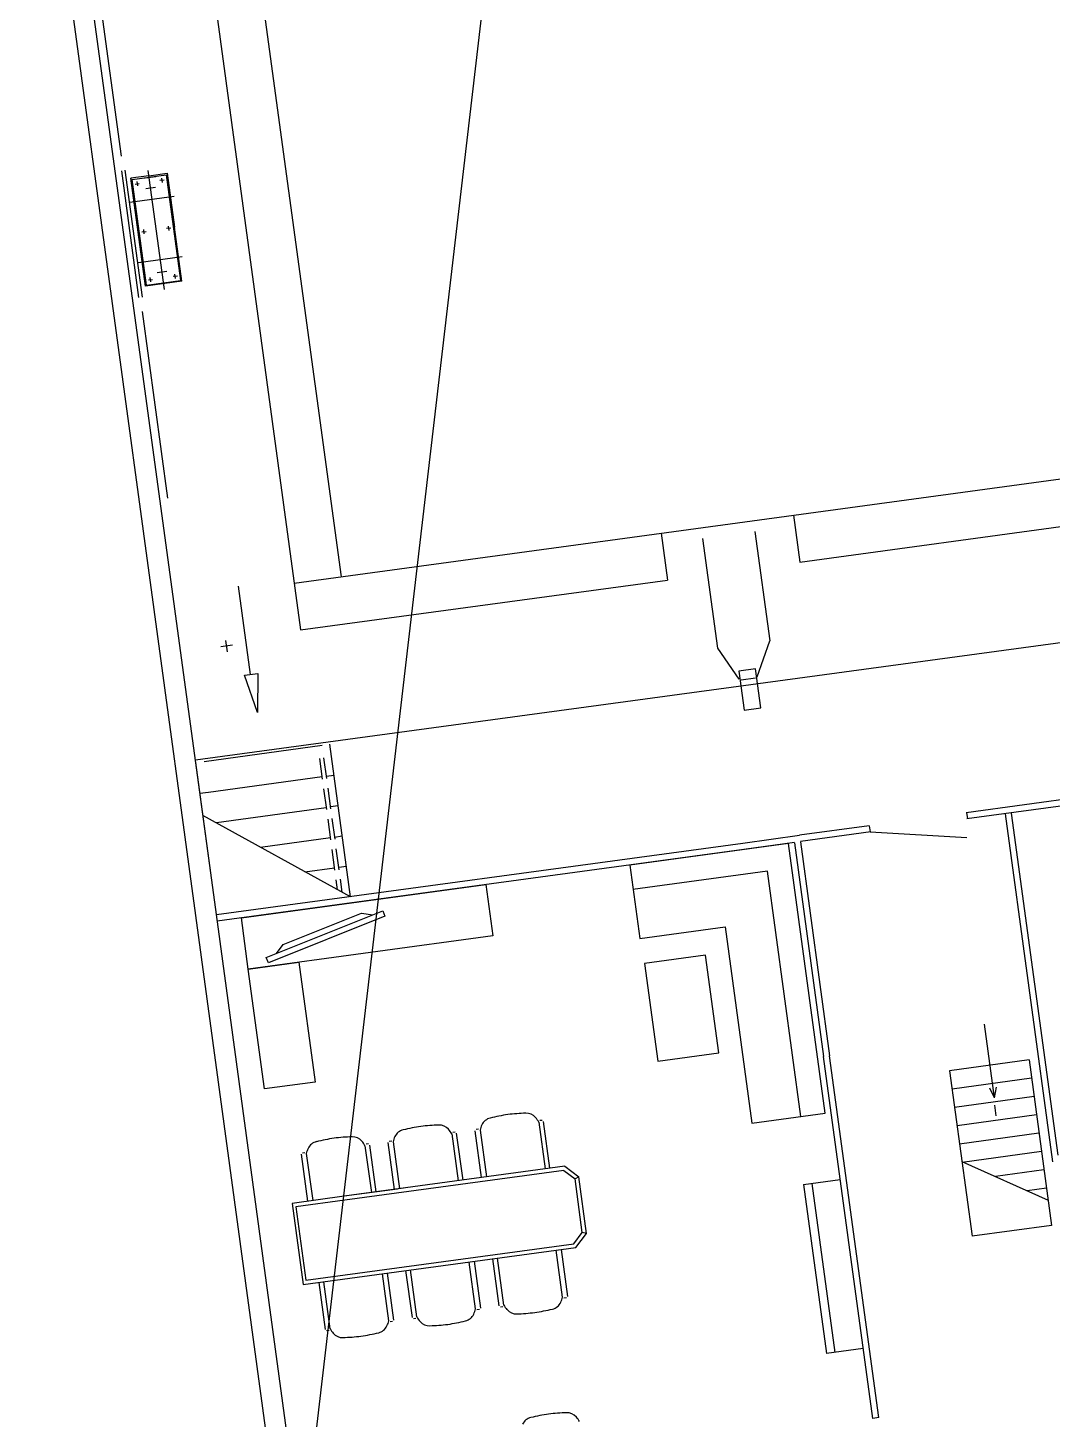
# Model space of a CAD drawing. Header units: metres. Extents: x 267365 to 277461, y 2088854 to 2108025.
# Drawn here: x 272953.48 to 272981.27, y 2094593.99 to 2094631.74 of the extents above; entities that cross this region are included whole.
import ezdxf

# ---------------------------------------------------------------- set-up
doc = ezdxf.new("R2010")
doc.units = ezdxf.units.M
for name, pattern in [('ACAD_ISO02W100', [15, 12, -3]), ('ACAD_ISO03W100', [30, 12, -18]), ('DASHEDX2', [38.1, 25.4, -12.7])]:
    doc.linetypes.add(name, pattern=pattern)
doc.layers.add('village', color=3, linetype='Continuous')

msp = doc.modelspace()

# ---------------------------------------------------------------- linework, layer by layer
at = {"color": 30}
for p, q in [((272958.042, 2094607.659), (272933.738, 2094786.427)), ((272958.042, 2094607.659), (272933.738, 2094786.427)), ((272958.042, 2094607.659), (272933.738, 2094786.427)), ((272958.599, 2094607.679), (272938.658, 2094754.36)), ((272958.599, 2094607.679), (272938.658, 2094754.36)), ((272958.599, 2094607.679), (272938.658, 2094754.36)), ((272956.021, 2094628.258), (272955.332, 2094633.325)), ((272956.021, 2094628.258), (272955.332, 2094633.325)), ((272956.021, 2094628.258), (272955.332, 2094633.325)), ((272956.498, 2094624.428), (272956.031, 2094627.868)), ((272956.498, 2094624.428), (272956.031, 2094627.868)), ((272956.498, 2094624.428), (272956.031, 2094627.868)), ((272956.592, 2094624.439), (272956.124, 2094627.883)), ((272956.592, 2094624.439), (272956.124, 2094627.883)), ((272956.592, 2094624.439), (272956.124, 2094627.883)), ((272956.771, 2094627.73), (272956.279, 2094627.663)), ((272956.771, 2094627.73), (272956.279, 2094627.663)), ((272956.771, 2094627.73), (272956.279, 2094627.663)), ((272956.314, 2094627.627), (272957.238, 2094627.752)), ((272956.314, 2094627.627), (272957.238, 2094627.752)), ((272956.314, 2094627.627), (272957.238, 2094627.752)), ((272956.771, 2094627.73), (272957.263, 2094627.797)), ((272956.771, 2094627.73), (272957.263, 2094627.797)), ((272956.771, 2094627.73), (272957.263, 2094627.797)), ((272957.238, 2094627.752), (272957.627, 2094624.891)), ((272957.238, 2094627.752), (272957.627, 2094624.891)), ((272957.238, 2094627.752), (272957.627, 2094624.891)), ((272957.263, 2094627.797), (272957.462, 2094626.333)), ((272957.263, 2094627.797), (272957.462, 2094626.333)), ((272957.263, 2094627.797), (272957.462, 2094626.333)), ((272956.279, 2094627.663), (272956.478, 2094626.199)), ((272956.279, 2094627.663), (272956.478, 2094626.199)), ((272956.279, 2094627.663), (272956.478, 2094626.199)), ((272956.703, 2094624.765), (272956.314, 2094627.627)), ((272956.703, 2094624.765), (272956.314, 2094627.627)), ((272956.703, 2094624.765), (272956.314, 2094627.627)), ((272956.599, 2094627.665), (272956.954, 2094627.714)), ((272956.599, 2094627.665), (272956.954, 2094627.714)), ((272956.599, 2094627.665), (272956.954, 2094627.714)), ((272956.683, 2094627.383), (272956.95, 2094627.419)), ((272956.683, 2094627.383), (272956.95, 2094627.419)), ((272956.683, 2094627.383), (272956.95, 2094627.419)), ((272957.661, 2094624.869), (272957.462, 2094626.333)), ((272957.661, 2094624.869), (272957.462, 2094626.333)), ((272957.661, 2094624.869), (272957.462, 2094626.333)), ((272956.677, 2094624.735), (272956.478, 2094626.199)), ((272956.677, 2094624.735), (272956.478, 2094626.199)), ((272956.677, 2094624.735), (272956.478, 2094626.199)), ((272956.992, 2094625.109), (272957.258, 2094625.145)), ((272956.992, 2094625.109), (272957.258, 2094625.145)), ((272956.992, 2094625.109), (272957.258, 2094625.145)), ((272957.661, 2094624.869), (272956.677, 2094624.735)), ((272957.661, 2094624.869), (272956.677, 2094624.735)), ((272957.661, 2094624.869), (272956.677, 2094624.735)), ((272956.703, 2094624.765), (272957.627, 2094624.891)), ((272956.703, 2094624.765), (272957.627, 2094624.891)), ((272956.703, 2094624.765), (272957.627, 2094624.891)), ((272957.282, 2094618.983), (272956.593, 2094624.05)), ((272957.282, 2094618.983), (272956.593, 2094624.05)), ((272957.282, 2094618.983), (272956.593, 2094624.05)), ((272974.258, 2094618.519), (272974.431, 2094617.246)), ((272974.258, 2094618.519), (272974.431, 2094617.246)), ((272974.258, 2094618.519), (272974.431, 2094617.246)), ((272970.664, 2094618.03), (272970.837, 2094616.757)), ((272970.664, 2094618.03), (272970.837, 2094616.757)), ((272970.664, 2094618.03), (272970.837, 2094616.757)), ((272973.206, 2094618.08), (272973.61, 2094615.105)), ((272973.206, 2094618.08), (272973.61, 2094615.105)), ((272973.206, 2094618.08), (272973.61, 2094615.105)), ((272972.199, 2094614.913), (272971.795, 2094617.888)), ((272972.199, 2094614.913), (272971.795, 2094617.888)), ((272972.199, 2094614.913), (272971.795, 2094617.888)), ((272959.188, 2094616.59), (272959.514, 2094614.195)), ((272959.188, 2094616.59), (272959.514, 2094614.195)), ((272959.188, 2094616.59), (272959.514, 2094614.195)), ((272959.039, 2094614.987), (272958.723, 2094614.944)), ((272959.039, 2094614.987), (272958.723, 2094614.944)), ((272959.039, 2094614.987), (272958.723, 2094614.944)), ((272958.901, 2094614.806), (272958.858, 2094615.122)), ((272958.901, 2094614.806), (272958.858, 2094615.122)), ((272958.901, 2094614.806), (272958.858, 2094615.122)), ((272972.786, 2094614.068), (272972.199, 2094614.913)), ((272972.786, 2094614.068), (272972.199, 2094614.913)), ((272972.786, 2094614.068), (272972.199, 2094614.913)), ((272973.271, 2094614.134), (272973.61, 2094615.105)), ((272973.271, 2094614.134), (272973.61, 2094615.105)), ((272973.271, 2094614.134), (272973.61, 2094615.105)), ((272959.358, 2094614.173), (272959.725, 2094614.223)), ((272959.358, 2094614.173), (272959.725, 2094614.223)), ((272959.713, 2094613.168), (272959.358, 2094614.173)), ((272959.713, 2094613.168), (272959.358, 2094614.173)), ((272959.725, 2094614.223), (272959.713, 2094613.168)), ((272959.725, 2094614.223), (272959.713, 2094613.168)), ((272973.226, 2094614.347), (272972.772, 2094614.285)), ((272973.226, 2094614.347), (272972.772, 2094614.285)), ((272973.226, 2094614.347), (272972.772, 2094614.285)), ((272972.772, 2094614.285), (272972.915, 2094613.23)), ((272972.772, 2094614.285), (272972.915, 2094613.23)), ((272972.772, 2094614.285), (272972.915, 2094613.23)), ((272973.37, 2094613.292), (272973.226, 2094614.347)), ((272973.37, 2094613.292), (272973.226, 2094614.347)), ((272973.37, 2094613.292), (272973.226, 2094614.347)), ((272973.226, 2094614.097), (272972.839, 2094614.044)), ((272973.226, 2094614.097), (272972.839, 2094614.044)), ((272973.226, 2094614.097), (272972.839, 2094614.044)), ((272972.915, 2094613.23), (272973.37, 2094613.292)), ((272972.915, 2094613.23), (272973.37, 2094613.292)), ((272972.915, 2094613.23), (272973.37, 2094613.292)), ((272958.268, 2094611.838), (272961.471, 2094612.273)), ((272958.268, 2094611.838), (272961.471, 2094612.273)), ((272958.268, 2094611.838), (272961.471, 2094612.273)), ((272962.238, 2094608.16), (272961.677, 2094612.301)), ((272962.238, 2094608.16), (272961.677, 2094612.301)), ((272962.238, 2094608.16), (272961.677, 2094612.301)), ((272993.117, 2094612.367), (272978.945, 2094610.444)), ((272993.117, 2094612.367), (272978.945, 2094610.444)), ((272993.117, 2094612.367), (272978.945, 2094610.444)), ((272958.599, 2094607.682), (272958.038, 2094611.806)), ((272958.599, 2094607.682), (272958.038, 2094611.806)), ((272958.599, 2094607.682), (272958.038, 2094611.806)), ((272989.658, 2094611.733), (272978.957, 2094610.278)), ((272989.658, 2094611.733), (272978.957, 2094610.278)), ((272989.658, 2094611.733), (272978.957, 2094610.278)), ((272958.382, 2094611.003), (272961.471, 2094611.423)), ((272958.382, 2094611.003), (272961.471, 2094611.423)), ((272958.382, 2094611.003), (272961.471, 2094611.423)), ((272961.584, 2094611.438), (272961.789, 2094611.466)), ((272961.584, 2094611.438), (272961.789, 2094611.466)), ((272961.584, 2094611.438), (272961.789, 2094611.466)), ((272958.151, 2094610.972), (272958.382, 2094611.003)), ((272958.151, 2094610.972), (272958.382, 2094611.003)), ((272958.151, 2094610.972), (272958.382, 2094611.003)), ((272962.238, 2094608.16), (272958.233, 2094610.372)), ((272962.238, 2094608.16), (272958.233, 2094610.372)), ((272962.238, 2094608.16), (272958.233, 2094610.372)), ((272958.607, 2094610.183), (272961.582, 2094610.588)), ((272958.607, 2094610.183), (272961.582, 2094610.588)), ((272958.607, 2094610.183), (272961.582, 2094610.588)), ((272961.697, 2094610.609), (272961.902, 2094610.637)), ((272961.697, 2094610.609), (272961.902, 2094610.637)), ((272961.697, 2094610.609), (272961.902, 2094610.637)), ((272978.986, 2094610.282), (272978.963, 2094610.447)), ((272978.986, 2094610.282), (272978.963, 2094610.447)), ((272978.986, 2094610.282), (272978.963, 2094610.447)), ((272981.291, 2094600.966), (272980.008, 2094610.41)), ((272981.291, 2094600.966), (272980.008, 2094610.41)), ((272981.291, 2094600.966), (272980.008, 2094610.41)), ((272981.435, 2094601.155), (272980.173, 2094610.432)), ((272981.435, 2094601.155), (272980.173, 2094610.432)), ((272981.435, 2094601.155), (272980.173, 2094610.432)), ((272976.311, 2094610.087), (272974.422, 2094609.831)), ((272976.311, 2094610.087), (272974.422, 2094609.831)), ((272976.311, 2094610.087), (272974.422, 2094609.831)), ((272976.311, 2094610.087), (272976.333, 2094609.921)), ((272976.311, 2094610.087), (272976.333, 2094609.921)), ((272976.311, 2094610.087), (272976.333, 2094609.921)), ((272958.599, 2094607.679), (272972.886, 2094609.622)), ((272958.599, 2094607.679), (272972.886, 2094609.622)), ((272958.599, 2094607.679), (272972.886, 2094609.622)), ((272959.792, 2094609.511), (272961.695, 2094609.77)), ((272959.792, 2094609.511), (272961.695, 2094609.77)), ((272959.792, 2094609.511), (272961.695, 2094609.77)), ((272961.808, 2094609.785), (272962.014, 2094609.813)), ((272961.808, 2094609.785), (272962.014, 2094609.813)), ((272961.808, 2094609.785), (272962.014, 2094609.813)), ((272974.122, 2094609.61), (272969.812, 2094609.024)), ((272974.122, 2094609.61), (272969.812, 2094609.024)), ((272974.122, 2094609.61), (272969.812, 2094609.024)), ((272972.886, 2094609.622), (272974.422, 2094609.831)), ((272972.886, 2094609.622), (272974.422, 2094609.831)), ((272972.886, 2094609.622), (272974.422, 2094609.831)), ((272972.908, 2094609.456), (272974.279, 2094609.642)), ((272972.908, 2094609.456), (272974.279, 2094609.642)), ((272972.908, 2094609.456), (272974.279, 2094609.642)), ((272975.117, 2094602.29), (272974.122, 2094609.61)), ((272975.117, 2094602.29), (272974.122, 2094609.61)), ((272975.117, 2094602.29), (272974.122, 2094609.61)), ((272974.28, 2094609.631), (272975.069, 2094603.827)), ((272974.28, 2094609.631), (272975.069, 2094603.827)), ((272974.28, 2094609.631), (272975.069, 2094603.827)), ((272976.358, 2094609.925), (272974.445, 2094609.665)), ((272976.358, 2094609.925), (272974.445, 2094609.665)), ((272976.358, 2094609.925), (272974.445, 2094609.665)), ((272974.446, 2094609.654), (272975.235, 2094603.849)), ((272974.446, 2094609.654), (272975.235, 2094603.849)), ((272974.446, 2094609.654), (272975.235, 2094603.849)), ((272976.333, 2094609.926), (272978.956, 2094609.776)), ((272976.333, 2094609.926), (272978.956, 2094609.776)), ((272976.333, 2094609.926), (272978.956, 2094609.776)), ((272958.622, 2094607.514), (272972.908, 2094609.456)), ((272958.622, 2094607.514), (272972.908, 2094609.456)), ((272958.622, 2094607.514), (272972.908, 2094609.456)), ((272961.003, 2094608.842), (272961.807, 2094608.951)), ((272961.003, 2094608.842), (272961.807, 2094608.951)), ((272961.003, 2094608.842), (272961.807, 2094608.951)), ((272961.919, 2094608.967), (272962.125, 2094608.995)), ((272961.919, 2094608.967), (272962.125, 2094608.995)), ((272961.919, 2094608.967), (272962.125, 2094608.995)), ((272969.812, 2094609.024), (272970.083, 2094607.034)), ((272969.812, 2094609.024), (272970.083, 2094607.034)), ((272969.812, 2094609.024), (272970.083, 2094607.034)), ((272973.549, 2094608.856), (272969.902, 2094608.361)), ((272973.549, 2094608.856), (272969.902, 2094608.361)), ((272974.454, 2094602.2), (272973.549, 2094608.856)), ((272974.454, 2094602.2), (272973.549, 2094608.856)), ((272959.277, 2094607.591), (272965.907, 2094608.493)), ((272959.277, 2094607.591), (272965.907, 2094608.493)), ((272965.907, 2094608.493), (272966.097, 2094607.1)), ((272965.907, 2094608.493), (272966.097, 2094607.1)), ((272962.535, 2094574.606), (272958.042, 2094607.659)), ((272962.535, 2094574.606), (272958.042, 2094607.659)), ((272962.535, 2094574.606), (272958.042, 2094607.659)), ((272963.085, 2094574.681), (272958.599, 2094607.679)), ((272963.085, 2094574.681), (272958.599, 2094607.679)), ((272963.085, 2094574.681), (272958.599, 2094607.679)), ((272959.466, 2094606.199), (272959.277, 2094607.591)), ((272959.466, 2094606.199), (272959.277, 2094607.591)), ((272970.083, 2094607.034), (272972.403, 2094607.35)), ((272970.083, 2094607.034), (272972.403, 2094607.35)), ((272970.083, 2094607.034), (272972.403, 2094607.35)), ((272972.403, 2094607.35), (272973.128, 2094602.02)), ((272972.403, 2094607.35), (272973.128, 2094602.02)), ((272972.403, 2094607.35), (272973.128, 2094602.02)), ((272966.097, 2094607.1), (272959.466, 2094606.199)), ((272966.097, 2094607.1), (272959.466, 2094606.199)), ((272971.872, 2094606.579), (272970.214, 2094606.354)), ((272971.872, 2094606.579), (272970.214, 2094606.354)), ((272972.233, 2094603.927), (272971.872, 2094606.579)), ((272972.233, 2094603.927), (272971.872, 2094606.579)), ((272959.466, 2094606.199), (272960.838, 2094606.385)), ((272959.466, 2094606.199), (272960.838, 2094606.385)), ((272959.908, 2094602.95), (272959.466, 2094606.199)), ((272959.908, 2094602.95), (272959.466, 2094606.199)), ((272960.838, 2094606.385), (272961.28, 2094603.136)), ((272960.838, 2094606.385), (272961.28, 2094603.136)), ((272970.214, 2094606.354), (272970.575, 2094603.701)), ((272970.214, 2094606.354), (272970.575, 2094603.701)), ((272979.71, 2094602.705), (272979.438, 2094604.706)), ((272979.71, 2094602.705), (272979.438, 2094604.706)), ((272979.71, 2094602.705), (272979.438, 2094604.706)), ((272970.575, 2094603.701), (272972.233, 2094603.927)), ((272970.575, 2094603.701), (272972.233, 2094603.927)), ((272976.405, 2094594.005), (272975.069, 2094603.827)), ((272976.405, 2094594.005), (272975.069, 2094603.827)), ((272976.405, 2094594.005), (272975.069, 2094603.827)), ((272976.571, 2094594.027), (272975.235, 2094603.849)), ((272976.571, 2094594.027), (272975.235, 2094603.849)), ((272976.571, 2094594.027), (272975.235, 2094603.849)), ((272980.646, 2094603.736), (272978.491, 2094603.443)), ((272980.646, 2094603.736), (272978.491, 2094603.443)), ((272980.646, 2094603.736), (272978.491, 2094603.443)), ((272980.646, 2094603.736), (272981.256, 2094599.246)), ((272980.646, 2094603.736), (272981.256, 2094599.246)), ((272980.646, 2094603.736), (272981.256, 2094599.246)), ((272978.491, 2094603.443), (272979.101, 2094598.953)), ((272978.491, 2094603.443), (272979.101, 2094598.953)), ((272978.491, 2094603.443), (272979.101, 2094598.953)), ((272980.713, 2094603.238), (272978.558, 2094602.945)), ((272980.713, 2094603.238), (272978.558, 2094602.945)), ((272980.713, 2094603.238), (272978.558, 2094602.945)), ((272961.28, 2094603.136), (272959.908, 2094602.95)), ((272961.28, 2094603.136), (272959.908, 2094602.95)), ((272979.71, 2094602.705), (272979.585, 2094602.971)), ((272979.71, 2094602.705), (272979.585, 2094602.971)), ((272979.71, 2094602.705), (272979.585, 2094602.971)), ((272979.71, 2094602.705), (272979.76, 2094602.995)), ((272979.71, 2094602.705), (272979.76, 2094602.995)), ((272979.71, 2094602.705), (272979.76, 2094602.995)), ((272980.781, 2094602.741), (272978.626, 2094602.448)), ((272980.781, 2094602.741), (272978.626, 2094602.448)), ((272980.781, 2094602.741), (272978.626, 2094602.448)), ((272979.754, 2094602.221), (272979.715, 2094602.509)), ((272979.754, 2094602.221), (272979.715, 2094602.509)), ((272979.754, 2094602.221), (272979.715, 2094602.509)), ((272967.345, 2094602.049), (272967.518, 2094600.776)), ((272967.345, 2094602.049), (272967.518, 2094600.776)), ((272967.345, 2094602.049), (272967.518, 2094600.776)), ((272967.439, 2094602.096), (272967.373, 2094602.087)), ((272967.439, 2094602.096), (272967.373, 2094602.087)), ((272967.439, 2094602.096), (272967.373, 2094602.087)), ((272967.65, 2094600.794), (272967.477, 2094602.067)), ((272967.65, 2094600.794), (272967.477, 2094602.067)), ((272967.65, 2094600.794), (272967.477, 2094602.067)), ((272973.128, 2094602.02), (272975.117, 2094602.29)), ((272973.128, 2094602.02), (272975.117, 2094602.29)), ((272973.128, 2094602.02), (272975.117, 2094602.29)), ((272980.849, 2094602.244), (272978.693, 2094601.951)), ((272980.849, 2094602.244), (272978.693, 2094601.951)), ((272980.849, 2094602.244), (272978.693, 2094601.951)), ((272964.985, 2094601.728), (272965.158, 2094600.456)), ((272964.985, 2094601.728), (272965.158, 2094600.456)), ((272964.985, 2094601.728), (272965.158, 2094600.456)), ((272965.08, 2094601.775), (272965.014, 2094601.766)), ((272965.08, 2094601.775), (272965.014, 2094601.766)), ((272965.08, 2094601.775), (272965.014, 2094601.766)), ((272965.291, 2094600.474), (272965.118, 2094601.746)), ((272965.291, 2094600.474), (272965.118, 2094601.746)), ((272965.291, 2094600.474), (272965.118, 2094601.746)), ((272965.794, 2094600.542), (272965.621, 2094601.815)), ((272965.794, 2094600.542), (272965.621, 2094601.815)), ((272965.794, 2094600.542), (272965.621, 2094601.815)), ((272965.649, 2094601.852), (272965.715, 2094601.861)), ((272965.649, 2094601.852), (272965.715, 2094601.861)), ((272965.649, 2094601.852), (272965.715, 2094601.861)), ((272965.753, 2094601.833), (272965.926, 2094600.56)), ((272965.753, 2094601.833), (272965.926, 2094600.56)), ((272965.753, 2094601.833), (272965.926, 2094600.56)), ((272980.916, 2094601.746), (272978.761, 2094601.453)), ((272980.916, 2094601.746), (272978.761, 2094601.453)), ((272980.916, 2094601.746), (272978.761, 2094601.453)), ((272962.631, 2094601.408), (272962.804, 2094600.135)), ((272962.631, 2094601.408), (272962.804, 2094600.135)), ((272962.631, 2094601.408), (272962.804, 2094600.135)), ((272962.726, 2094601.455), (272962.659, 2094601.446)), ((272962.726, 2094601.455), (272962.659, 2094601.446)), ((272962.726, 2094601.455), (272962.659, 2094601.446)), ((272962.936, 2094600.154), (272962.763, 2094601.426)), ((272962.936, 2094600.154), (272962.763, 2094601.426)), ((272962.936, 2094600.154), (272962.763, 2094601.426)), ((272963.434, 2094600.221), (272963.261, 2094601.494)), ((272963.434, 2094600.221), (272963.261, 2094601.494)), ((272963.434, 2094600.221), (272963.261, 2094601.494)), ((272963.29, 2094601.532), (272963.356, 2094601.541)), ((272963.29, 2094601.532), (272963.356, 2094601.541)), ((272963.29, 2094601.532), (272963.356, 2094601.541)), ((272963.394, 2094601.512), (272963.567, 2094600.239)), ((272963.394, 2094601.512), (272963.567, 2094600.239)), ((272963.394, 2094601.512), (272963.567, 2094600.239)), ((272961.08, 2094599.901), (272960.907, 2094601.174)), ((272961.08, 2094599.901), (272960.907, 2094601.174)), ((272961.08, 2094599.901), (272960.907, 2094601.174)), ((272960.935, 2094601.212), (272961.002, 2094601.221)), ((272960.935, 2094601.212), (272961.002, 2094601.221)), ((272960.935, 2094601.212), (272961.002, 2094601.221)), ((272961.039, 2094601.192), (272961.212, 2094599.919)), ((272961.039, 2094601.192), (272961.212, 2094599.919)), ((272961.039, 2094601.192), (272961.212, 2094599.919)), ((272978.825, 2094600.981), (272981.163, 2094599.931)), ((272978.825, 2094600.981), (272981.163, 2094599.931)), ((272978.825, 2094600.981), (272981.163, 2094599.931)), ((272980.984, 2094601.249), (272978.829, 2094600.956)), ((272980.984, 2094601.249), (272978.829, 2094600.956)), ((272980.984, 2094601.249), (272978.829, 2094600.956)), ((272968.054, 2094600.849), (272962.065, 2094600.035)), ((272968.054, 2094600.849), (272962.065, 2094600.035)), ((272968.054, 2094600.849), (272962.065, 2094600.035)), ((272968.025, 2094600.736), (272962.08, 2094599.928)), ((272968.025, 2094600.736), (272962.08, 2094599.928)), ((272968.025, 2094600.736), (272962.08, 2094599.928)), ((272968.025, 2094600.736), (272968.33, 2094600.504)), ((272968.025, 2094600.736), (272968.33, 2094600.504)), ((272968.025, 2094600.736), (272968.33, 2094600.504)), ((272968.054, 2094600.849), (272968.431, 2094600.563)), ((272968.054, 2094600.849), (272968.431, 2094600.563)), ((272968.054, 2094600.849), (272968.431, 2094600.563)), ((272968.431, 2094600.563), (272968.33, 2094600.504)), ((272968.431, 2094600.563), (272968.33, 2094600.504)), ((272968.431, 2094600.563), (272968.33, 2094600.504)), ((272968.641, 2094599.022), (272968.431, 2094600.563)), ((272968.641, 2094599.022), (272968.431, 2094600.563)), ((272968.641, 2094599.022), (272968.431, 2094600.563)), ((272968.641, 2094599.022), (272968.431, 2094600.563)), ((272968.641, 2094599.022), (272968.431, 2094600.563)), ((272968.641, 2094599.022), (272968.431, 2094600.563)), ((272981.051, 2094600.752), (272979.735, 2094600.573)), ((272981.051, 2094600.752), (272979.735, 2094600.573)), ((272981.051, 2094600.752), (272979.735, 2094600.573)), ((272963.675, 2094600.254), (272962.065, 2094600.035)), ((272963.675, 2094600.254), (272962.065, 2094600.035)), ((272963.675, 2094600.254), (272962.065, 2094600.035)), ((272963.509, 2094600.231), (272962.065, 2094600.035)), ((272963.509, 2094600.231), (272962.065, 2094600.035)), ((272963.509, 2094600.231), (272962.065, 2094600.035)), ((272963.509, 2094600.231), (272962.065, 2094600.035)), ((272963.509, 2094600.231), (272962.065, 2094600.035)), ((272963.509, 2094600.231), (272962.065, 2094600.035)), ((272968.527, 2094599.052), (272968.33, 2094600.504)), ((272968.527, 2094599.052), (272968.33, 2094600.504)), ((272968.527, 2094599.052), (272968.33, 2094600.504)), ((272974.529, 2094600.352), (272975.523, 2094600.487)), ((272974.529, 2094600.352), (272975.523, 2094600.487)), ((272974.529, 2094600.352), (272975.523, 2094600.487)), ((272974.529, 2094600.352), (272975.152, 2094595.768)), ((272974.529, 2094600.352), (272975.152, 2094595.768)), ((272974.529, 2094600.352), (272975.152, 2094595.768)), ((272981.119, 2094600.254), (272980.6, 2094600.184)), ((272981.119, 2094600.254), (272980.6, 2094600.184)), ((272981.119, 2094600.254), (272980.6, 2094600.184)), ((272962.065, 2094600.035), (272960.653, 2094599.843)), ((272962.065, 2094600.035), (272960.653, 2094599.843)), ((272962.065, 2094600.035), (272960.653, 2094599.843)), ((272960.653, 2094599.843), (272960.953, 2094597.639)), ((272960.653, 2094599.843), (272960.953, 2094597.639)), ((272960.653, 2094599.843), (272960.953, 2094597.639)), ((272962.08, 2094599.928), (272960.757, 2094599.748)), ((272962.08, 2094599.928), (272960.757, 2094599.748)), ((272962.08, 2094599.928), (272960.757, 2094599.748)), ((272960.757, 2094599.748), (272961.027, 2094597.759)), ((272960.757, 2094599.748), (272961.027, 2094597.759)), ((272960.757, 2094599.748), (272961.027, 2094597.759)), ((272968.295, 2094598.747), (272968.527, 2094599.052)), ((272968.295, 2094598.747), (272968.527, 2094599.052)), ((272968.295, 2094598.747), (272968.527, 2094599.052)), ((272968.641, 2094599.022), (272968.527, 2094599.052)), ((272968.641, 2094599.022), (272968.527, 2094599.052)), ((272968.641, 2094599.022), (272968.527, 2094599.052)), ((272981.256, 2094599.246), (272979.101, 2094598.953)), ((272981.256, 2094599.246), (272979.101, 2094598.953)), ((272981.256, 2094599.246), (272979.101, 2094598.953)), ((272960.953, 2094597.639), (272968.354, 2094598.645)), ((272960.953, 2094597.639), (272968.354, 2094598.645)), ((272960.953, 2094597.639), (272968.354, 2094598.645)), ((272961.027, 2094597.759), (272968.295, 2094598.747)), ((272961.027, 2094597.759), (272968.295, 2094598.747)), ((272961.027, 2094597.759), (272968.295, 2094598.747)), ((272968.354, 2094598.645), (272968.641, 2094599.022)), ((272968.354, 2094598.645), (272968.641, 2094599.022)), ((272968.354, 2094598.645), (272968.641, 2094599.022)), ((272965.59, 2094598.27), (272965.763, 2094596.997)), ((272965.59, 2094598.27), (272965.763, 2094596.997)), ((272965.59, 2094598.27), (272965.763, 2094596.997)), ((272966.093, 2094598.338), (272966.266, 2094597.065)), ((272966.093, 2094598.338), (272966.266, 2094597.065)), ((272966.093, 2094598.338), (272966.266, 2094597.065)), ((272966.399, 2094597.083), (272966.226, 2094598.356)), ((272966.399, 2094597.083), (272966.226, 2094598.356)), ((272966.399, 2094597.083), (272966.226, 2094598.356)), ((272967.99, 2094597.299), (272967.817, 2094598.572)), ((272967.99, 2094597.299), (272967.817, 2094598.572)), ((272967.99, 2094597.299), (272967.817, 2094598.572)), ((272967.95, 2094598.59), (272968.123, 2094597.318)), ((272967.95, 2094598.59), (272968.123, 2094597.318)), ((272967.95, 2094598.59), (272968.123, 2094597.318)), ((272963.276, 2094596.659), (272963.103, 2094597.931)), ((272963.276, 2094596.659), (272963.103, 2094597.931)), ((272963.276, 2094596.659), (272963.103, 2094597.931)), ((272963.236, 2094597.949), (272963.409, 2094596.677)), ((272963.236, 2094597.949), (272963.409, 2094596.677)), ((272963.236, 2094597.949), (272963.409, 2094596.677)), ((272963.734, 2094598.017), (272963.907, 2094596.744)), ((272963.734, 2094598.017), (272963.907, 2094596.744)), ((272963.734, 2094598.017), (272963.907, 2094596.744)), ((272964.039, 2094596.762), (272963.866, 2094598.035)), ((272964.039, 2094596.762), (272963.866, 2094598.035)), ((272964.039, 2094596.762), (272963.866, 2094598.035)), ((272965.631, 2094596.979), (272965.458, 2094598.251)), ((272965.631, 2094596.979), (272965.458, 2094598.251)), ((272965.631, 2094596.979), (272965.458, 2094598.251)), ((272961.379, 2094597.697), (272961.552, 2094596.424)), ((272961.379, 2094597.697), (272961.552, 2094596.424)), ((272961.379, 2094597.697), (272961.552, 2094596.424)), ((272961.685, 2094596.442), (272961.512, 2094597.715)), ((272961.685, 2094596.442), (272961.512, 2094597.715)), ((272961.685, 2094596.442), (272961.512, 2094597.715)), ((272968.094, 2094597.28), (272968.028, 2094597.271)), ((272968.094, 2094597.28), (272968.028, 2094597.271)), ((272968.094, 2094597.28), (272968.028, 2094597.271)), ((272965.735, 2094596.959), (272965.668, 2094596.95)), ((272965.735, 2094596.959), (272965.668, 2094596.95)), ((272965.735, 2094596.959), (272965.668, 2094596.95)), ((272966.304, 2094597.036), (272966.37, 2094597.045)), ((272966.304, 2094597.036), (272966.37, 2094597.045)), ((272966.304, 2094597.036), (272966.37, 2094597.045)), ((272961.59, 2094596.396), (272961.656, 2094596.405)), ((272961.59, 2094596.396), (272961.656, 2094596.405)), ((272961.59, 2094596.396), (272961.656, 2094596.405)), ((272963.38, 2094596.639), (272963.314, 2094596.63)), ((272963.38, 2094596.639), (272963.314, 2094596.63)), ((272963.38, 2094596.639), (272963.314, 2094596.63)), ((272963.944, 2094596.716), (272964.011, 2094596.725)), ((272963.944, 2094596.716), (272964.011, 2094596.725)), ((272963.944, 2094596.716), (272964.011, 2094596.725)), ((272976.147, 2094595.903), (272975.152, 2094595.768)), ((272976.147, 2094595.903), (272975.152, 2094595.768)), ((272976.147, 2094595.903), (272975.152, 2094595.768)), ((272976.571, 2094594.027), (272976.405, 2094594.005)), ((272976.571, 2094594.027), (272976.405, 2094594.005)), ((272976.571, 2094594.027), (272976.405, 2094594.005))]:
    msp.add_line(p, q, dxfattribs=at)
at = {"color": 30, "ltscale": 100}
for p, q in [((272948.372, 2094707.429), (272960.883, 2094615.404)), ((272948.372, 2094707.429), (272960.883, 2094615.404)), ((272948.372, 2094707.429), (272960.883, 2094615.404)), ((272949.818, 2094706.329), (272961.983, 2094616.85)), ((272949.818, 2094706.329), (272961.983, 2094616.85)), ((272949.818, 2094706.329), (272961.983, 2094616.85)), ((272960.71, 2094616.677), (273009.814, 2094623.353)), ((272960.71, 2094616.677), (273009.814, 2094623.353)), ((272960.71, 2094616.677), (273009.814, 2094623.353)), ((272974.431, 2094617.246), (272996.44, 2094620.238)), ((272974.431, 2094617.246), (272996.44, 2094620.238)), ((272974.431, 2094617.246), (272996.44, 2094620.238)), ((272960.883, 2094615.404), (272970.837, 2094616.757)), ((272960.883, 2094615.404), (272970.837, 2094616.757)), ((272960.883, 2094615.404), (272970.837, 2094616.757))]:
    msp.add_line(p, q, dxfattribs=at)
at = {"color": 30, "linetype": 'DASHEDX2'}
for p, q in [((272957.19, 2094624.642), (272956.751, 2094627.876)), ((272957.19, 2094624.642), (272956.751, 2094627.876)), ((272957.19, 2094624.642), (272956.751, 2094627.876)), ((272956.393, 2094627.503), (272956.509, 2094627.52)), ((272956.393, 2094627.503), (272956.509, 2094627.52)), ((272956.393, 2094627.503), (272956.509, 2094627.52)), ((272956.443, 2094627.571), (272956.459, 2094627.456)), ((272956.443, 2094627.571), (272956.459, 2094627.456)), ((272956.443, 2094627.571), (272956.459, 2094627.456)), ((272957.181, 2094627.615), (272957.065, 2094627.598)), ((272957.181, 2094627.615), (272957.065, 2094627.598)), ((272957.181, 2094627.615), (272957.065, 2094627.598)), ((272957.114, 2094627.666), (272957.131, 2094627.55)), ((272957.114, 2094627.666), (272957.131, 2094627.55)), ((272957.114, 2094627.666), (272957.131, 2094627.55)), ((272957.452, 2094627.165), (272956.247, 2094627.002)), ((272957.452, 2094627.165), (272956.247, 2094627.002)), ((272957.452, 2094627.165), (272956.247, 2094627.002)), ((272956.577, 2094626.205), (272956.693, 2094626.221)), ((272956.577, 2094626.205), (272956.693, 2094626.221)), ((272956.577, 2094626.205), (272956.693, 2094626.221)), ((272956.643, 2094626.154), (272956.627, 2094626.269)), ((272956.643, 2094626.154), (272956.627, 2094626.269)), ((272956.643, 2094626.154), (272956.627, 2094626.269)), ((272957.365, 2094626.312), (272957.249, 2094626.297)), ((272957.365, 2094626.312), (272957.249, 2094626.297)), ((272957.365, 2094626.312), (272957.249, 2094626.297)), ((272957.315, 2094626.245), (272957.299, 2094626.36)), ((272957.315, 2094626.245), (272957.299, 2094626.36)), ((272957.315, 2094626.245), (272957.299, 2094626.36)), ((272957.675, 2094625.529), (272956.488, 2094625.367)), ((272957.675, 2094625.529), (272956.488, 2094625.367)), ((272957.675, 2094625.529), (272956.488, 2094625.367)), ((272956.754, 2094624.902), (272956.87, 2094624.918)), ((272956.754, 2094624.902), (272956.87, 2094624.918)), ((272956.754, 2094624.902), (272956.87, 2094624.918)), ((272956.82, 2094624.851), (272956.804, 2094624.966)), ((272956.82, 2094624.851), (272956.804, 2094624.966)), ((272956.82, 2094624.851), (272956.804, 2094624.966)), ((272957.542, 2094625.009), (272957.426, 2094624.994)), ((272957.542, 2094625.009), (272957.426, 2094624.994)), ((272957.542, 2094625.009), (272957.426, 2094624.994)), ((272957.492, 2094624.942), (272957.476, 2094625.058)), ((272957.492, 2094624.942), (272957.476, 2094625.058)), ((272957.492, 2094624.942), (272957.476, 2094625.058))]:
    msp.add_line(p, q, dxfattribs=at)
at = {"color": 30, "linetype": 'ByBlock'}
msp.add_line((272956.677, 2094624.735), (272956.279, 2094627.663), dxfattribs=at)
msp.add_line((272956.677, 2094624.735), (272956.279, 2094627.663), dxfattribs=at)
msp.add_line((272956.677, 2094624.735), (272956.279, 2094627.663), dxfattribs=at)
at = {"color": 30, "linetype": 'ACAD_ISO02W100', "ltscale": 60}
msp.add_line((273013.681, 2094619.433), (272958.03, 2094611.867), dxfattribs=at)
msp.add_line((273013.681, 2094619.433), (272958.03, 2094611.867), dxfattribs=at)
msp.add_line((273013.681, 2094619.433), (272958.03, 2094611.867), dxfattribs=at)
at = {"color": 30, "linetype": 'Continuous'}
for p, q in [((272961.478, 2094611.358), (272961.402, 2094611.92)), ((272961.478, 2094611.358), (272961.402, 2094611.92)), ((272961.478, 2094611.358), (272961.402, 2094611.92)), ((272961.478, 2094611.358), (272961.402, 2094611.92)), ((272961.478, 2094611.358), (272961.402, 2094611.92)), ((272961.478, 2094611.358), (272961.402, 2094611.92)), ((272961.592, 2094611.373), (272961.515, 2094611.937)), ((272961.592, 2094611.373), (272961.515, 2094611.937)), ((272961.592, 2094611.373), (272961.515, 2094611.937)), ((272961.592, 2094611.373), (272961.515, 2094611.937)), ((272961.592, 2094611.373), (272961.515, 2094611.937)), ((272961.592, 2094611.373), (272961.515, 2094611.937)), ((272961.705, 2094610.547), (272961.629, 2094611.111)), ((272961.705, 2094610.547), (272961.629, 2094611.111)), ((272961.705, 2094610.547), (272961.629, 2094611.111)), ((272961.705, 2094610.547), (272961.629, 2094611.111)), ((272961.705, 2094610.547), (272961.629, 2094611.111)), ((272961.705, 2094610.547), (272961.629, 2094611.111)), ((272961.592, 2094610.532), (272961.515, 2094611.095)), ((272961.592, 2094610.532), (272961.515, 2094611.095)), ((272961.592, 2094610.532), (272961.515, 2094611.095)), ((272961.592, 2094610.532), (272961.515, 2094611.095)), ((272961.592, 2094610.532), (272961.515, 2094611.095)), ((272961.592, 2094610.532), (272961.515, 2094611.095)), ((272961.705, 2094609.707), (272961.629, 2094610.269)), ((272961.705, 2094609.707), (272961.629, 2094610.269)), ((272961.705, 2094609.707), (272961.629, 2094610.269)), ((272961.819, 2094609.722), (272961.742, 2094610.286)), ((272961.819, 2094609.722), (272961.742, 2094610.286)), ((272961.819, 2094609.722), (272961.742, 2094610.286)), ((272961.816, 2094608.883), (272961.74, 2094609.445)), ((272961.816, 2094608.883), (272961.74, 2094609.445)), ((272961.816, 2094608.883), (272961.74, 2094609.445)), ((272961.93, 2094608.897), (272961.853, 2094609.462)), ((272961.93, 2094608.897), (272961.853, 2094609.462)), ((272961.93, 2094608.897), (272961.853, 2094609.462)), ((272961.889, 2094608.353), (272961.853, 2094608.62)), ((272961.889, 2094608.353), (272961.853, 2094608.62)), ((272961.889, 2094608.353), (272961.853, 2094608.62)), ((272962.012, 2094608.285), (272961.964, 2094608.637)), ((272962.012, 2094608.285), (272961.964, 2094608.637)), ((272962.012, 2094608.285), (272961.964, 2094608.637))]:
    msp.add_line(p, q, dxfattribs=at)
at = {"color": 30, "ltscale": 2}
for p, q in [((272959.952, 2094606.516), (272963.113, 2094607.784)), ((272959.952, 2094606.516), (272963.113, 2094607.784)), ((272959.952, 2094606.516), (272963.113, 2094607.784)), ((272960.413, 2094606.866), (272962.539, 2094607.719)), ((272960.413, 2094606.866), (272962.539, 2094607.719)), ((272960.413, 2094606.866), (272962.539, 2094607.719)), ((272962.539, 2094607.719), (272962.84, 2094607.674)), ((272962.539, 2094607.719), (272962.84, 2094607.674)), ((272962.539, 2094607.719), (272962.84, 2094607.674)), ((272963.113, 2094607.784), (272963.17, 2094607.641)), ((272963.113, 2094607.784), (272963.17, 2094607.641)), ((272963.113, 2094607.784), (272963.17, 2094607.641)), ((272963.17, 2094607.641), (272960.009, 2094606.374)), ((272963.17, 2094607.641), (272960.009, 2094606.374)), ((272963.17, 2094607.641), (272960.009, 2094606.374)), ((272960.226, 2094606.626), (272960.413, 2094606.866)), ((272960.226, 2094606.626), (272960.413, 2094606.866)), ((272960.226, 2094606.626), (272960.413, 2094606.866)), ((272960.009, 2094606.374), (272959.952, 2094606.516)), ((272960.009, 2094606.374), (272959.952, 2094606.516)), ((272960.009, 2094606.374), (272959.952, 2094606.516))]:
    msp.add_line(p, q, dxfattribs=at)
at = {"color": 30, "linetype": 'ACAD_ISO03W100', "ltscale": 5}
msp.add_line((272974.753, 2094600.383), (272975.376, 2094595.798), dxfattribs=at)
msp.add_line((272974.753, 2094600.383), (272975.376, 2094595.798), dxfattribs=at)
msp.add_line((272974.753, 2094600.383), (272975.376, 2094595.798), dxfattribs=at)
at = {"color": 30}
for centre, radius, start, end in [((272966.105, 2094601.832), 0.335, 103.3635, 154.7726), ((272966.105, 2094601.832), 0.335, 103.3635, 154.7726), ((272967.499, 2094595.963), 6.367, 98.9684, 103.3635), ((272967.499, 2094595.963), 6.367, 98.9684, 103.3635), ((272967.229, 2094595.927), 6.367, 92.1202, 96.5153), ((272967.229, 2094595.927), 6.367, 92.1202, 96.5153), ((272967.006, 2094601.955), 0.335, 40.7111, 92.1202), ((272967.006, 2094601.955), 0.335, 40.7111, 92.1202), ((272966.736, 2094601.723), 0.691, 28.1987, 40.7111), ((272966.736, 2094601.723), 0.691, 28.1987, 40.7111), ((272963.745, 2094601.512), 0.335, 103.3635, 154.7726), ((272963.745, 2094601.512), 0.335, 103.3635, 154.7726), ((272965.14, 2094595.643), 6.367, 98.9684, 103.3635), ((272965.14, 2094595.643), 6.367, 98.9684, 103.3635), ((272964.869, 2094595.606), 6.367, 92.1202, 96.5153), ((272964.869, 2094595.606), 6.367, 92.1202, 96.5153), ((272964.646, 2094601.634), 0.335, 40.7111, 92.1202), ((272964.646, 2094601.634), 0.335, 40.7111, 92.1202), ((272964.376, 2094601.402), 0.691, 28.1987, 40.7111), ((272964.376, 2094601.402), 0.691, 28.1987, 40.7111), ((272966.427, 2094601.681), 0.691, 154.7726, 167.285), ((272966.427, 2094601.681), 0.691, 154.7726, 167.285), ((272961.713, 2094601.04), 0.691, 154.7726, 167.285), ((272961.713, 2094601.04), 0.691, 154.7726, 167.285), ((272961.391, 2094601.192), 0.335, 103.3635, 154.7726), ((272961.391, 2094601.192), 0.335, 103.3635, 154.7726), ((272962.785, 2094595.322), 6.367, 98.9684, 103.3635), ((272962.785, 2094595.322), 6.367, 98.9684, 103.3635), ((272962.515, 2094595.286), 6.367, 92.1202, 96.5153), ((272962.515, 2094595.286), 6.367, 92.1202, 96.5153), ((272962.292, 2094601.314), 0.335, 40.7111, 92.1202), ((272962.292, 2094601.314), 0.335, 40.7111, 92.1202), ((272962.022, 2094601.082), 0.691, 28.1987, 40.7111), ((272962.022, 2094601.082), 0.691, 28.1987, 40.7111), ((272964.067, 2094601.36), 0.691, 154.7726, 167.285), ((272964.067, 2094601.36), 0.691, 154.7726, 167.285), ((272967.639, 2094597.3), 0.335, 283.3635, 334.7726), ((272967.639, 2094597.3), 0.335, 283.3635, 334.7726), ((272967.317, 2094597.451), 0.691, 334.7726, 347.285), ((272967.317, 2094597.451), 0.691, 334.7726, 347.285), ((272964.648, 2094597.089), 0.691, 208.1987, 220.7111), ((272964.648, 2094597.089), 0.691, 208.1987, 220.7111), ((272965.279, 2094596.979), 0.335, 283.3635, 334.7726), ((272965.279, 2094596.979), 0.335, 283.3635, 334.7726), ((272964.957, 2094597.131), 0.691, 334.7726, 347.285), ((272964.957, 2094597.131), 0.691, 334.7726, 347.285), ((272967.007, 2094597.409), 0.691, 208.1987, 220.7111), ((272967.007, 2094597.409), 0.691, 208.1987, 220.7111), ((272966.738, 2094597.177), 0.335, 220.7111, 272.1202), ((272966.738, 2094597.177), 0.335, 220.7111, 272.1202), ((272966.514, 2094603.206), 6.367, 272.1202, 276.5153), ((272966.514, 2094603.206), 6.367, 272.1202, 276.5153), ((272966.244, 2094603.169), 6.367, 278.9684, 283.3635), ((272966.244, 2094603.169), 6.367, 278.9684, 283.3635), ((272962.294, 2094596.769), 0.691, 208.1987, 220.7111), ((272962.294, 2094596.769), 0.691, 208.1987, 220.7111), ((272962.925, 2094596.659), 0.335, 283.3635, 334.7726), ((272962.925, 2094596.659), 0.335, 283.3635, 334.7726), ((272962.603, 2094596.811), 0.691, 334.7726, 347.285), ((272962.603, 2094596.811), 0.691, 334.7726, 347.285), ((272964.378, 2094596.856), 0.335, 220.7111, 272.1202), ((272964.378, 2094596.856), 0.335, 220.7111, 272.1202), ((272964.155, 2094602.885), 6.367, 272.1202, 276.5153), ((272964.155, 2094602.885), 6.367, 272.1202, 276.5153), ((272963.885, 2094602.848), 6.367, 278.9684, 283.3635), ((272963.885, 2094602.848), 6.367, 278.9684, 283.3635), ((272962.024, 2094596.536), 0.335, 220.7111, 272.1202), ((272962.024, 2094596.536), 0.335, 220.7111, 272.1202), ((272961.8, 2094602.565), 6.367, 272.1202, 276.5153), ((272961.8, 2094602.565), 6.367, 272.1202, 276.5153), ((272961.53, 2094602.528), 6.367, 278.9684, 283.3635), ((272961.53, 2094602.528), 6.367, 278.9684, 283.3635), ((272968.604, 2094587.835), 6.367, 98.9684, 103.3635), ((272968.604, 2094587.835), 6.367, 98.9684, 103.3635), ((272968.334, 2094587.798), 6.367, 92.1202, 96.5153), ((272968.334, 2094587.798), 6.367, 92.1202, 96.5153), ((272968.111, 2094593.826), 0.335, 40.7111, 92.1202), ((272968.111, 2094593.826), 0.335, 40.7111, 92.1202), ((272967.21, 2094593.704), 0.335, 103.3635, 154.7726), ((272967.21, 2094593.704), 0.335, 103.3635, 154.7726), ((272967.841, 2094593.594), 0.691, 28.1987, 40.7111), ((272967.841, 2094593.594), 0.691, 28.1987, 40.7111)]:
    msp.add_arc(centre, radius, start, end, dxfattribs=at)
at = {"layer": 'village', "color": 3}
msp.add_line((272969.301, 2094662.164), (272960.917, 2094590.393), dxfattribs=at)

doc.saveas('drawing.dxf')
